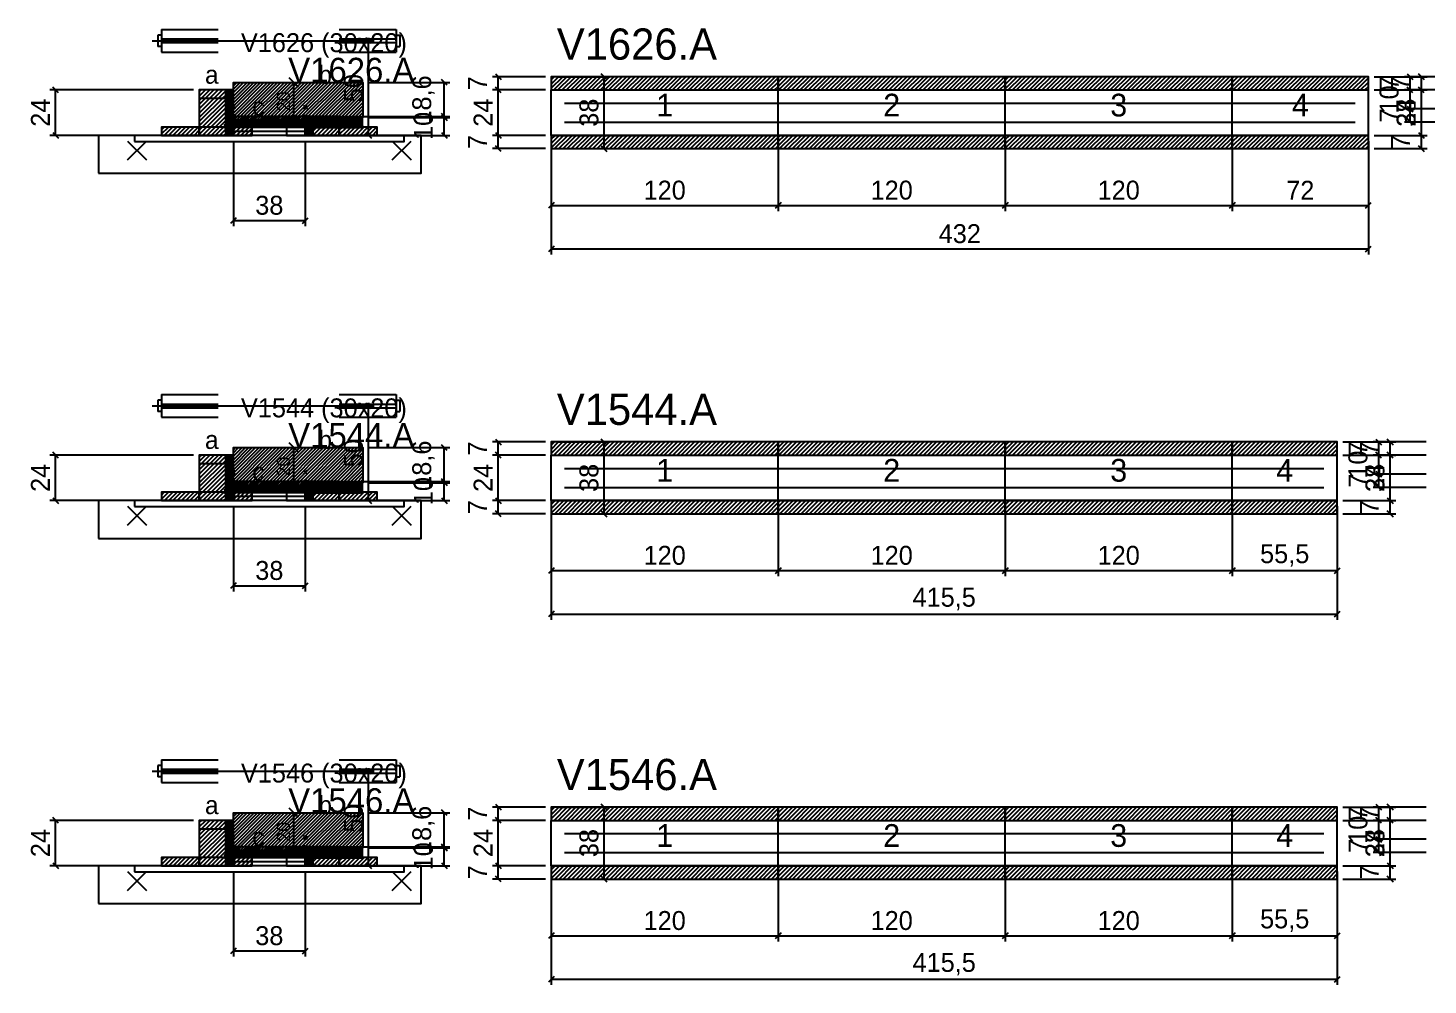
# Model space of a CAD drawing. Extents: x -9000 to 3070, y -8772 to 1250.
# Drawn here: x -69 to 672, y -7614 to -7108 of the extents above; entities that cross this region are included whole.
import ezdxf
from ezdxf.enums import TextEntityAlignment as Align

# ---------------------------------------------------------------- set-up
doc = ezdxf.new("R2010")
doc.units = 0
for name, color, linetype in [('5', 5, 'Continuous'), ('BARRA_ANCORAGEM', 126, 'Continuous'), ('barrote', 126, 'Continuous'), ('CONCRETO', 251, 'Continuous'), ('COTA', 241, 'Continuous'), ('Cota Seção (2x)', 241, 'Continuous'), ('detalhes', 7, 'Continuous'), ('Hachura', 251, 'Continuous'), ('HACHURACONCRETO', 251, 'Continuous'), ('Madeira', 126, 'Continuous'), ('NOMENCLATURA', 7, 'Continuous'), ('Painéis', 200, 'Continuous'), ('presilha', 224, 'Continuous'), ('SARR_2.2x7', 40, 'Continuous'), ('SARRAFO_2_2X7', 40, 'Continuous'), ('SCO-___-LAJ', 224, 'Continuous'), ('TENSOR', 224, 'Continuous'), ('Texto Seção', 7, 'Continuous')]:
    doc.layers.add(name, color=color, linetype=linetype)
doc.dimstyles.new('PAINEL', dxfattribs={"dimtxt": 10, "dimasz": 3, "dimexe": 3, "dimexo": 3, "dimgap": 3, "dimtad": 1, "dimblk": 'OBLIQUE', "dimblk1": 'OBLIQUE', "dimcen": 2.5, "dimclrd": 4, "dimclre": 4, "dimclrt": 240, "dimazin": 3, "dimtfac": 1, "dimtmove": 0, "dimatfit": 3})
doc.dimstyles.new('SECAO2X', dxfattribs={"dimtxt": 7, "dimasz": 5, "dimexe": 3, "dimexo": 3, "dimgap": 2, "dimtad": 3, "dimblk": 'OBLIQUE', "dimblk1": 'OBLIQUE', "dimcen": 2.5, "dimclrd": 4, "dimclre": 4, "dimclrt": 1, "dimazin": 3, "dimtfac": 1, "dimtmove": 0, "dimatfit": 3})

# ---------------------------------------------------------------- blocks, each defined once
blk = doc.blocks.new('PAR_ESQ')
for p, q in [((-1, -1), (1, 1)), ((-1, 1), (1, -1))]:
    blk.add_line(p, q)
blk = doc.blocks.new('PAR_FUNDO_ESQ')
for p, q in [((-1, -1), (1, 1)), ((-1, 1), (1, -1))]:
    blk.add_line(p, q)
blk = doc.blocks.new('PAR_FUNDO_DIR')
for p, q in [((-1, -1), (1, 1)), ((-1, 1), (1, -1))]:
    blk.add_line(p, q)
blk = doc.blocks.new('par_int_esq')
for p, q in [((-1, -1), (1, 1)), ((-1, 1), (1, -1))]:
    blk.add_line(p, q)
blk = doc.blocks.new('par_int_dir')
for p, q in [((-1, -1), (1, 1)), ((-1, 1), (1, -1))]:
    blk.add_line(p, q)
blk = doc.blocks.new('_OBLIQUE')
at = {"color": 0, "linetype": 'BYBLOCK'}
blk.add_line((-0.5, -0.5), (0.5, 0.5), dxfattribs=at)

msp = doc.modelspace()

# ---------------------------------------------------------------- hatches: boundary and pattern name
at = {"layer": 'COTA'}
h = msp.add_hatch(dxfattribs=at)
h.set_pattern_fill('ANSI31', scale=0.5)
h.paths.add_polyline_path([(208, -7141), (328, -7141), (328, -7134), (208, -7134)])
h = msp.add_hatch(dxfattribs=at)
h.set_pattern_fill('ANSI31', scale=0.5)
h.paths.add_polyline_path([(328, -7141), (448, -7141), (448, -7134), (328, -7134)])
h = msp.add_hatch(dxfattribs=at)
h.set_pattern_fill('ANSI31', scale=0.5)
h.paths.add_polyline_path([(448, -7141), (568, -7141), (568, -7134), (448, -7134)])
h = msp.add_hatch(dxfattribs=at)
h.set_pattern_fill('ANSI31', scale=0.5)
h.paths.add_polyline_path([(568, -7141), (640, -7141), (640, -7134), (568, -7134)])
h = msp.add_hatch(dxfattribs=at)
h.set_pattern_fill('ANSI31', scale=0.4)
h.paths.add_polyline_path([(40, -7157), (40, -7137), (108.5, -7137), (108.5, -7155.6), (78, -7155.6), (78, -7157)])
h = msp.add_hatch(dxfattribs=at)
h.set_pattern_fill('ANSI31', scale=0.5)
h.paths.add_polyline_path([(208, -7172), (328, -7172), (328, -7165), (208, -7165)])
h = msp.add_hatch(dxfattribs=at)
h.set_pattern_fill('ANSI31', scale=0.5)
h.paths.add_polyline_path([(328, -7172), (448, -7172), (448, -7165), (328, -7165)])
h = msp.add_hatch(dxfattribs=at)
h.set_pattern_fill('ANSI31', scale=0.5)
h.paths.add_polyline_path([(448, -7172), (568, -7172), (568, -7165), (448, -7165)])
h = msp.add_hatch(dxfattribs=at)
h.set_pattern_fill('ANSI31', scale=0.5)
h.paths.add_polyline_path([(568, -7172), (640, -7172), (640, -7165), (568, -7165)])
h = msp.add_hatch(dxfattribs=at)
h.set_pattern_fill('ANSI31', scale=0.4)
h.paths.add_polyline_path([(40, -7350), (40, -7330), (108.5, -7330), (108.5, -7348.6), (78, -7348.6), (78, -7350)])
h = msp.add_hatch(dxfattribs=at)
h.set_pattern_fill('ANSI31', scale=0.5)
h.paths.add_polyline_path([(208, -7334), (328, -7334), (328, -7327), (208, -7327)])
h = msp.add_hatch(dxfattribs=at)
h.set_pattern_fill('ANSI31', scale=0.5)
h.paths.add_polyline_path([(328, -7334), (448, -7334), (448, -7327), (328, -7327)])
h = msp.add_hatch(dxfattribs=at)
h.set_pattern_fill('ANSI31', scale=0.5)
h.paths.add_polyline_path([(448, -7334), (568, -7334), (568, -7327), (448, -7327)])
h = msp.add_hatch(dxfattribs=at)
h.set_pattern_fill('ANSI31', scale=0.5)
h.paths.add_polyline_path([(568, -7334), (623.5, -7334), (623.5, -7327), (568, -7327)])
h = msp.add_hatch(dxfattribs=at)
h.set_pattern_fill('ANSI31', scale=0.5)
h.paths.add_polyline_path([(208, -7365), (328, -7365), (328, -7358), (208, -7358)])
h = msp.add_hatch(dxfattribs=at)
h.set_pattern_fill('ANSI31', scale=0.5)
h.paths.add_polyline_path([(328, -7365), (448, -7365), (448, -7358), (328, -7358)])
h = msp.add_hatch(dxfattribs=at)
h.set_pattern_fill('ANSI31', scale=0.5)
h.paths.add_polyline_path([(448, -7365), (568, -7365), (568, -7358), (448, -7358)])
h = msp.add_hatch(dxfattribs=at)
h.set_pattern_fill('ANSI31', scale=0.5)
h.paths.add_polyline_path([(568, -7365), (623.5, -7365), (623.5, -7358), (568, -7358)])
h = msp.add_hatch(dxfattribs=at)
h.set_pattern_fill('ANSI31', scale=0.4)
h.paths.add_polyline_path([(40, -7543), (40, -7523), (108.5, -7523), (108.5, -7541.6), (78, -7541.6), (78, -7543)])
h = msp.add_hatch(dxfattribs=at)
h.set_pattern_fill('ANSI31', scale=0.5)
h.paths.add_polyline_path([(208, -7527), (328, -7527), (328, -7520), (208, -7520)])
h = msp.add_hatch(dxfattribs=at)
h.set_pattern_fill('ANSI31', scale=0.5)
h.paths.add_polyline_path([(328, -7527), (448, -7527), (448, -7520), (328, -7520)])
h = msp.add_hatch(dxfattribs=at)
h.set_pattern_fill('ANSI31', scale=0.5)
h.paths.add_polyline_path([(448, -7527), (568, -7527), (568, -7520), (448, -7520)])
h = msp.add_hatch(dxfattribs=at)
h.set_pattern_fill('ANSI31', scale=0.5)
h.paths.add_polyline_path([(568, -7527), (623.5, -7527), (623.5, -7520), (568, -7520)])
h = msp.add_hatch(dxfattribs=at)
h.set_pattern_fill('ANSI31', scale=0.5)
h.paths.add_polyline_path([(208, -7558), (328, -7558), (328, -7551), (208, -7551)])
h = msp.add_hatch(dxfattribs=at)
h.set_pattern_fill('ANSI31', scale=0.5)
h.paths.add_polyline_path([(328, -7558), (448, -7558), (448, -7551), (328, -7551)])
h = msp.add_hatch(dxfattribs=at)
h.set_pattern_fill('ANSI31', scale=0.5)
h.paths.add_polyline_path([(448, -7558), (568, -7558), (568, -7551), (448, -7551)])
h = msp.add_hatch(dxfattribs=at)
h.set_pattern_fill('ANSI31', scale=0.5)
h.paths.add_polyline_path([(568, -7558), (623.5, -7558), (623.5, -7551), (568, -7551)])
at = {"layer": 'Hachura'}
h = msp.add_hatch(dxfattribs=at)
h.set_pattern_fill('ANSI31', scale=0.5)
h.paths.add_polyline_path([(22, -7165), (36, -7165), (36, -7141), (22, -7141)])
h = msp.add_hatch(dxfattribs=at)
h.set_pattern_fill('ANSI31', scale=0.5)
h.paths.add_polyline_path([(22, -7145.4), (36, -7145.4), (36, -7141), (22, -7141)])
h = msp.add_hatch(dxfattribs=at)
h.set_pattern_fill('SOLID')
h.paths.add_polyline_path([(36, -7165), (40, -7165), (40, -7141), (36, -7141)])
h = msp.add_hatch(dxfattribs=at)
h.set_pattern_fill('SOLID')
h.paths.add_polyline_path([(78, -7165), (82, -7165), (82, -7155), (78, -7155)])
h = msp.add_hatch(dxfattribs=at)
h.set_pattern_fill('SOLID')
h.paths.add_polyline_path([(78, -7155), (108.5, -7155), (108.5, -7161), (78, -7161)])
h = msp.add_hatch(dxfattribs=at)
h.set_pattern_fill('ANSI31', scale=0.5)
h.paths.add_polyline_path([(82, -7165), (96, -7165), (96, -7155), (82, -7155)])
h = msp.add_hatch(dxfattribs=at)
h.set_pattern_fill('ANSI31', scale=0.5)
h.paths.add_polyline_path([(82, -7159.4), (96, -7159.4), (96, -7155), (82, -7155)])
h = msp.add_hatch(dxfattribs=at)
h.set_pattern_fill('ANSI31', scale=0.5)
h.paths.add_polyline_path([(2, -7165), (22, -7165), (22, -7160.6), (2, -7160.6)])
h = msp.add_hatch(dxfattribs=at)
h.set_pattern_fill('SOLID')
h.paths.add_polyline_path([(40, -7160.6), (78, -7160.6), (78, -7157), (40, -7157)])
h = msp.add_hatch(dxfattribs=at)
h.set_pattern_fill('ANSI31', scale=0.5)
h.paths.add_polyline_path([(40, -7165), (50, -7165), (50, -7160.6), (40, -7160.6)])
h = msp.add_hatch(dxfattribs=at)
h.set_pattern_fill('ANSI31', scale=0.5)
h.paths.add_polyline_path([(96, -7165), (116, -7165), (116, -7160.6), (96, -7160.6)])
h = msp.add_hatch(dxfattribs=at)
h.set_pattern_fill('ANSI31', scale=0.5)
h.paths.add_polyline_path([(22, -7358), (36, -7358), (36, -7334), (22, -7334)])
h = msp.add_hatch(dxfattribs=at)
h.set_pattern_fill('ANSI31', scale=0.5)
h.paths.add_polyline_path([(22, -7338.4), (36, -7338.4), (36, -7334), (22, -7334)])
h = msp.add_hatch(dxfattribs=at)
h.set_pattern_fill('SOLID')
h.paths.add_polyline_path([(36, -7358), (40, -7358), (40, -7334), (36, -7334)])
h = msp.add_hatch(dxfattribs=at)
h.set_pattern_fill('SOLID')
h.paths.add_polyline_path([(78, -7358), (82, -7358), (82, -7348), (78, -7348)])
h = msp.add_hatch(dxfattribs=at)
h.set_pattern_fill('SOLID')
h.paths.add_polyline_path([(78, -7348), (108.5, -7348), (108.5, -7354), (78, -7354)])
h = msp.add_hatch(dxfattribs=at)
h.set_pattern_fill('ANSI31', scale=0.5)
h.paths.add_polyline_path([(82, -7358), (96, -7358), (96, -7348), (82, -7348)])
h = msp.add_hatch(dxfattribs=at)
h.set_pattern_fill('ANSI31', scale=0.5)
h.paths.add_polyline_path([(82, -7352.4), (96, -7352.4), (96, -7348), (82, -7348)])
h = msp.add_hatch(dxfattribs=at)
h.set_pattern_fill('ANSI31', scale=0.5)
h.paths.add_polyline_path([(2, -7358), (22, -7358), (22, -7353.6), (2, -7353.6)])
h = msp.add_hatch(dxfattribs=at)
h.set_pattern_fill('SOLID')
h.paths.add_polyline_path([(40, -7353.6), (78, -7353.6), (78, -7350), (40, -7350)])
h = msp.add_hatch(dxfattribs=at)
h.set_pattern_fill('ANSI31', scale=0.5)
h.paths.add_polyline_path([(40, -7358), (50, -7358), (50, -7353.6), (40, -7353.6)])
h = msp.add_hatch(dxfattribs=at)
h.set_pattern_fill('ANSI31', scale=0.5)
h.paths.add_polyline_path([(96, -7358), (116, -7358), (116, -7353.6), (96, -7353.6)])
h = msp.add_hatch(dxfattribs=at)
h.set_pattern_fill('ANSI31', scale=0.5)
h.paths.add_polyline_path([(22, -7551), (36, -7551), (36, -7527), (22, -7527)])
h = msp.add_hatch(dxfattribs=at)
h.set_pattern_fill('ANSI31', scale=0.5)
h.paths.add_polyline_path([(22, -7531.4), (36, -7531.4), (36, -7527), (22, -7527)])
h = msp.add_hatch(dxfattribs=at)
h.set_pattern_fill('SOLID')
h.paths.add_polyline_path([(36, -7551), (40, -7551), (40, -7527), (36, -7527)])
h = msp.add_hatch(dxfattribs=at)
h.set_pattern_fill('SOLID')
h.paths.add_polyline_path([(78, -7551), (82, -7551), (82, -7541), (78, -7541)])
h = msp.add_hatch(dxfattribs=at)
h.set_pattern_fill('SOLID')
h.paths.add_polyline_path([(78, -7541), (108.5, -7541), (108.5, -7547), (78, -7547)])
h = msp.add_hatch(dxfattribs=at)
h.set_pattern_fill('ANSI31', scale=0.5)
h.paths.add_polyline_path([(82, -7551), (96, -7551), (96, -7541), (82, -7541)])
h = msp.add_hatch(dxfattribs=at)
h.set_pattern_fill('ANSI31', scale=0.5)
h.paths.add_polyline_path([(82, -7545.4), (96, -7545.4), (96, -7541), (82, -7541)])
h = msp.add_hatch(dxfattribs=at)
h.set_pattern_fill('ANSI31', scale=0.5)
h.paths.add_polyline_path([(2, -7551), (22, -7551), (22, -7546.6), (2, -7546.6)])
h = msp.add_hatch(dxfattribs=at)
h.set_pattern_fill('SOLID')
h.paths.add_polyline_path([(40, -7546.6), (78, -7546.6), (78, -7543), (40, -7543)])
h = msp.add_hatch(dxfattribs=at)
h.set_pattern_fill('ANSI31', scale=0.5)
h.paths.add_polyline_path([(40, -7551), (50, -7551), (50, -7546.6), (40, -7546.6)])
h = msp.add_hatch(dxfattribs=at)
h.set_pattern_fill('ANSI31', scale=0.5)
h.paths.add_polyline_path([(96, -7551), (116, -7551), (116, -7546.6), (96, -7546.6)])
at = {"layer": 'HACHURACONCRETO'}
h = msp.add_hatch(dxfattribs=at)
h.set_pattern_fill('ANSI31', scale=0.3)
h.paths.add_polyline_path([(40, -7160.6), (78, -7160.6), (78, -7155), (40, -7155)])
h = msp.add_hatch(dxfattribs=at)
h.set_pattern_fill('ANSI31', scale=0.3)
h.paths.add_polyline_path([(40, -7353.6), (78, -7353.6), (78, -7348), (40, -7348)])
h = msp.add_hatch(dxfattribs=at)
h.set_pattern_fill('ANSI31', scale=0.3)
h.paths.add_polyline_path([(40, -7546.6), (78, -7546.6), (78, -7541), (40, -7541)])

# ---------------------------------------------------------------- linework, layer by layer
for p, q in [((2, -7109), (32, -7109)), ((2, -7109), (2, -7121)), ((96, -7109), (126, -7109)), ((126, -7109), (126, -7121)), ((0, -7112), (0, -7118)), ((2, -7112), (0, -7112)), ((2, -7118), (0, -7118)), ((2, -7114), (32, -7114)), ((2, -7116), (32, -7116)), ((96, -7114), (126, -7114)), ((96, -7116), (126, -7116)), ((126, -7112), (128, -7112)), ((126, -7118), (128, -7118)), ((128, -7112), (128, -7118)), ((2, -7121), (32, -7121)), ((96, -7121), (126, -7121)), ((2, -7302), (32, -7302)), ((2, -7302), (2, -7314)), ((96, -7302), (126, -7302)), ((126, -7302), (126, -7314)), ((0, -7305), (0, -7311)), ((2, -7305), (0, -7305)), ((2, -7311), (0, -7311)), ((2, -7307), (32, -7307)), ((2, -7309), (32, -7309)), ((96, -7307), (126, -7307)), ((96, -7309), (126, -7309)), ((126, -7305), (128, -7305)), ((126, -7311), (128, -7311)), ((128, -7305), (128, -7311)), ((2, -7314), (32, -7314)), ((96, -7314), (126, -7314)), ((2, -7495), (32, -7495)), ((2, -7495), (2, -7507)), ((96, -7495), (126, -7495)), ((126, -7495), (126, -7507)), ((0, -7498), (0, -7504)), ((2, -7498), (0, -7498)), ((2, -7504), (0, -7504)), ((2, -7500), (32, -7500)), ((2, -7502), (32, -7502)), ((96, -7500), (126, -7500)), ((96, -7502), (126, -7502)), ((126, -7498), (128, -7498)), ((126, -7504), (128, -7504)), ((128, -7498), (128, -7504)), ((2, -7507), (32, -7507)), ((96, -7507), (126, -7507))]:
    msp.add_line(p, q)
at = {"layer": 'BARRA_ANCORAGEM'}
for p, q in [((40, -7157.3), (78, -7157.3)), ((40, -7159.3), (40, -7157.3)), ((40, -7159.3), (78, -7159.3)), ((40, -7160.7), (78, -7160.7)), ((40, -7162.7), (40, -7160.7)), ((40, -7162.7), (78, -7162.7)), ((78, -7159.3), (78, -7157.3)), ((78, -7162.7), (78, -7160.7)), ((40, -7350.3), (78, -7350.3)), ((40, -7352.3), (40, -7350.3)), ((40, -7352.3), (78, -7352.3)), ((40, -7353.7), (78, -7353.7)), ((40, -7355.7), (40, -7353.7)), ((40, -7355.7), (78, -7355.7)), ((78, -7352.3), (78, -7350.3)), ((78, -7355.7), (78, -7353.7)), ((40, -7543.3), (78, -7543.3)), ((40, -7545.3), (40, -7543.3)), ((40, -7545.3), (78, -7545.3)), ((40, -7546.7), (78, -7546.7)), ((40, -7548.7), (40, -7546.7)), ((78, -7545.3), (78, -7543.3)), ((78, -7548.7), (78, -7546.7)), ((40, -7548.7), (78, -7548.7))]:
    msp.add_line(p, q, dxfattribs=at)
at = {"layer": 'barrote'}
for points in [[(-31.25, -7185), (139.25, -7185), (139.25, -7165), (-31.25, -7165)], [(-31.25, -7378), (139.25, -7378), (139.25, -7358), (-31.25, -7358)], [(-31.25, -7571), (139.25, -7571), (139.25, -7551), (-31.25, -7551)]]:
    msp.add_lwpolyline(points, close=True, dxfattribs=at)
at = {"layer": 'CONCRETO'}
for points in [[(40, -7157), (40, -7137), (108.5, -7137), (108.5, -7155.6), (78, -7155.6), (78, -7157)], [(40, -7350), (40, -7330), (108.5, -7330), (108.5, -7348.6), (78, -7348.6), (78, -7350)], [(40, -7543), (40, -7523), (108.5, -7523), (108.5, -7541.6), (78, -7541.6), (78, -7543)]]:
    msp.add_lwpolyline(points, close=True, dxfattribs=at)
at = {"layer": 'HACHURACONCRETO'}
for points in [[(40, -7160.6), (78, -7160.6), (78, -7155), (40, -7155)], [(40, -7353.6), (78, -7353.6), (78, -7348), (40, -7348)], [(40, -7546.6), (78, -7546.6), (78, -7541), (40, -7541)]]:
    msp.add_lwpolyline(points, close=True, dxfattribs=at)
at = {"layer": 'Madeira'}
for points in [[(22, -7165), (36, -7165), (36, -7141), (22, -7141)], [(22, -7145.4), (36, -7145.4), (36, -7141), (22, -7141)], [(82, -7165), (96, -7165), (96, -7155), (82, -7155)], [(82, -7159.4), (96, -7159.4), (96, -7155), (82, -7155)], [(2, -7165), (22, -7165), (22, -7160.6), (2, -7160.6)], [(22, -7165), (36, -7165), (36, -7160.6), (22, -7160.6)], [(40, -7165), (50, -7165), (50, -7160.6), (40, -7160.6)], [(68, -7165), (78, -7165), (78, -7160.6), (68, -7160.6)], [(96, -7165), (116, -7165), (116, -7160.6), (96, -7160.6)], [(22, -7358), (36, -7358), (36, -7334), (22, -7334)], [(22, -7338.4), (36, -7338.4), (36, -7334), (22, -7334)], [(82, -7358), (96, -7358), (96, -7348), (82, -7348)], [(82, -7352.4), (96, -7352.4), (96, -7348), (82, -7348)], [(2, -7358), (22, -7358), (22, -7353.6), (2, -7353.6)], [(22, -7358), (36, -7358), (36, -7353.6), (22, -7353.6)], [(40, -7358), (50, -7358), (50, -7353.6), (40, -7353.6)], [(68, -7358), (78, -7358), (78, -7353.6), (68, -7353.6)], [(96, -7358), (116, -7358), (116, -7353.6), (96, -7353.6)], [(22, -7551), (36, -7551), (36, -7527), (22, -7527)], [(22, -7531.4), (36, -7531.4), (36, -7527), (22, -7527)], [(82, -7551), (96, -7551), (96, -7541), (82, -7541)], [(82, -7545.4), (96, -7545.4), (96, -7541), (82, -7541)], [(2, -7551), (22, -7551), (22, -7546.6), (2, -7546.6)], [(22, -7551), (36, -7551), (36, -7546.6), (22, -7546.6)], [(40, -7551), (50, -7551), (50, -7546.6), (40, -7546.6)], [(68, -7551), (78, -7551), (78, -7546.6), (68, -7546.6)], [(96, -7551), (116, -7551), (116, -7546.6), (96, -7546.6)]]:
    msp.add_lwpolyline(points, close=True, dxfattribs=at)
at = {"layer": 'Painéis'}
for p, q in [((208, -7141), (328, -7141)), ((208, -7165), (208, -7141)), ((328, -7165), (328, -7141)), ((328, -7165), (328, -7141)), ((328, -7141), (448, -7141)), ((328, -7165), (328, -7141)), ((448, -7165), (448, -7141)), ((448, -7165), (448, -7141)), ((448, -7141), (568, -7141)), ((448, -7165), (448, -7141)), ((568, -7165), (568, -7141)), ((568, -7165), (568, -7141)), ((568, -7141), (640, -7141)), ((568, -7165), (568, -7141)), ((640, -7165), (640, -7141)), ((208, -7165), (328, -7165)), ((328, -7165), (448, -7165)), ((448, -7165), (568, -7165)), ((568, -7165), (640, -7165)), ((208, -7334), (328, -7334)), ((208, -7358), (208, -7334)), ((328, -7358), (328, -7334)), ((328, -7358), (328, -7334)), ((328, -7334), (448, -7334)), ((328, -7358), (328, -7334)), ((448, -7358), (448, -7334)), ((448, -7358), (448, -7334)), ((448, -7334), (568, -7334)), ((448, -7358), (448, -7334)), ((568, -7358), (568, -7334)), ((568, -7358), (568, -7334)), ((568, -7334), (623.5, -7334)), ((568, -7358), (568, -7334)), ((623.5, -7358), (623.5, -7334)), ((208, -7358), (328, -7358)), ((328, -7358), (448, -7358)), ((448, -7358), (568, -7358)), ((568, -7358), (623.5, -7358)), ((208, -7527), (328, -7527)), ((208, -7551), (208, -7527)), ((328, -7551), (328, -7527)), ((328, -7551), (328, -7527)), ((328, -7527), (448, -7527)), ((328, -7551), (328, -7527)), ((448, -7551), (448, -7527)), ((448, -7551), (448, -7527)), ((448, -7527), (568, -7527)), ((448, -7551), (448, -7527)), ((568, -7551), (568, -7527)), ((568, -7551), (568, -7527)), ((568, -7527), (623.5, -7527)), ((568, -7551), (568, -7527)), ((623.5, -7551), (623.5, -7527)), ((208, -7551), (328, -7551)), ((328, -7551), (448, -7551)), ((448, -7551), (568, -7551)), ((568, -7551), (623.5, -7551))]:
    msp.add_line(p, q, dxfattribs=at)
for points in [[(36, -7165), (40, -7165), (40, -7141), (36, -7141)], [(78, -7165), (82, -7165), (82, -7155), (78, -7155)], [(78, -7155), (108.5, -7155), (108.5, -7155.6), (78, -7155.6)], [(40, -7160.6), (78, -7160.6), (78, -7157), (40, -7157)], [(36, -7358), (40, -7358), (40, -7334), (36, -7334)], [(78, -7358), (82, -7358), (82, -7348), (78, -7348)], [(78, -7348), (108.5, -7348), (108.5, -7348.6), (78, -7348.6)], [(40, -7353.6), (78, -7353.6), (78, -7350), (40, -7350)], [(36, -7551), (40, -7551), (40, -7527), (36, -7527)], [(78, -7551), (82, -7551), (82, -7541), (78, -7541)], [(78, -7541), (108.5, -7541), (108.5, -7541.6), (78, -7541.6)], [(40, -7546.6), (78, -7546.6), (78, -7543), (40, -7543)]]:
    msp.add_lwpolyline(points, close=True, dxfattribs=at)
at = {"layer": 'presilha'}
for p, q in [((-16, -7178), (-6, -7168)), ((-16, -7168), (-6, -7178)), ((124, -7178), (134, -7168)), ((124, -7168), (134, -7178)), ((-16, -7371), (-6, -7361)), ((-16, -7361), (-6, -7371)), ((124, -7371), (134, -7361)), ((124, -7361), (134, -7371)), ((-16, -7564), (-6, -7554)), ((-16, -7554), (-6, -7564)), ((124, -7564), (134, -7554)), ((124, -7554), (134, -7564))]:
    msp.add_line(p, q, dxfattribs=at)
at = {"layer": 'SARR_2.2x7'}
for points in [[(215, -7148), (328, -7148)], [(215, -7148), (328, -7148)], [(328, -7148), (448, -7148)], [(328, -7148), (448, -7148)], [(448, -7148), (568, -7148)], [(448, -7148), (568, -7148)], [(568, -7148), (633, -7148)], [(568, -7148), (633, -7148)], [(215, -7158), (328, -7158)], [(215, -7158), (328, -7158)], [(328, -7158), (448, -7158)], [(328, -7158), (448, -7158)], [(448, -7158), (568, -7158)], [(448, -7158), (568, -7158)], [(568, -7158), (633, -7158)], [(568, -7158), (633, -7158)], [(215, -7341), (328, -7341)], [(215, -7341), (328, -7341)], [(328, -7341), (448, -7341)], [(328, -7341), (448, -7341)], [(448, -7341), (568, -7341)], [(448, -7341), (568, -7341)], [(568, -7341), (616.5, -7341)], [(568, -7341), (616.5, -7341)], [(215, -7351), (328, -7351)], [(215, -7351), (328, -7351)], [(328, -7351), (448, -7351)], [(328, -7351), (448, -7351)], [(448, -7351), (568, -7351)], [(448, -7351), (568, -7351)], [(568, -7351), (616.5, -7351)], [(568, -7351), (616.5, -7351)], [(215, -7534), (328, -7534)], [(215, -7534), (328, -7534)], [(328, -7534), (448, -7534)], [(328, -7534), (448, -7534)], [(448, -7534), (568, -7534)], [(448, -7534), (568, -7534)], [(568, -7534), (616.5, -7534)], [(568, -7534), (616.5, -7534)], [(215, -7544), (328, -7544)], [(215, -7544), (328, -7544)], [(328, -7544), (448, -7544)], [(328, -7544), (448, -7544)], [(448, -7544), (568, -7544)], [(448, -7544), (568, -7544)], [(568, -7544), (616.5, -7544)], [(568, -7544), (616.5, -7544)]]:
    msp.add_lwpolyline(points, dxfattribs=at)
at = {"layer": 'SARRAFO_2_2X7'}
for p, q in [((36, -7150.2), (36, -7145.8)), ((36, -7145.8), (40, -7145.8)), ((40, -7150.2), (40, -7145.8)), ((36, -7150.2), (40, -7150.2)), ((36, -7160.2), (36, -7155.8)), ((36, -7155.8), (40, -7155.8)), ((40, -7160.2), (40, -7155.8)), ((36, -7160.2), (40, -7160.2)), ((78, -7162.2), (78, -7157.8)), ((78, -7157.8), (82, -7157.8)), ((78, -7162.2), (82, -7162.2)), ((82, -7162.2), (82, -7157.8)), ((36, -7343.2), (36, -7338.8)), ((36, -7338.8), (40, -7338.8)), ((40, -7343.2), (40, -7338.8)), ((36, -7343.2), (40, -7343.2)), ((36, -7353.2), (36, -7348.8)), ((36, -7348.8), (40, -7348.8)), ((40, -7353.2), (40, -7348.8)), ((36, -7353.2), (40, -7353.2)), ((78, -7355.2), (78, -7350.8)), ((78, -7350.8), (82, -7350.8)), ((78, -7355.2), (82, -7355.2)), ((82, -7355.2), (82, -7350.8)), ((36, -7536.2), (36, -7531.8)), ((36, -7531.8), (40, -7531.8)), ((40, -7536.2), (40, -7531.8)), ((36, -7536.2), (40, -7536.2)), ((36, -7546.2), (36, -7541.8)), ((36, -7541.8), (40, -7541.8)), ((36, -7546.2), (40, -7546.2)), ((40, -7546.2), (40, -7541.8)), ((78, -7548.2), (78, -7543.8)), ((78, -7543.8), (82, -7543.8)), ((78, -7548.2), (82, -7548.2)), ((82, -7548.2), (82, -7543.8))]:
    msp.add_line(p, q, dxfattribs=at)
at = {"layer": 'SCO-___-LAJ'}
for points in [[(208, -7141), (328, -7141), (328, -7134), (208, -7134)], [(328, -7141), (448, -7141), (448, -7134), (328, -7134)], [(448, -7141), (568, -7141), (568, -7134), (448, -7134)], [(568, -7141), (640, -7141), (640, -7134), (568, -7134)], [(-12.25, -7168.2), (130.25, -7168.2), (130.25, -7165), (-12.25, -7165)], [(208, -7172), (328, -7172), (328, -7165), (208, -7165)], [(328, -7172), (448, -7172), (448, -7165), (328, -7165)], [(448, -7172), (568, -7172), (568, -7165), (448, -7165)], [(568, -7172), (640, -7172), (640, -7165), (568, -7165)], [(208, -7334), (328, -7334), (328, -7327), (208, -7327)], [(328, -7334), (448, -7334), (448, -7327), (328, -7327)], [(448, -7334), (568, -7334), (568, -7327), (448, -7327)], [(568, -7334), (623.5, -7334), (623.5, -7327), (568, -7327)], [(-12.25, -7361.2), (130.25, -7361.2), (130.25, -7358), (-12.25, -7358)], [(208, -7365), (328, -7365), (328, -7358), (208, -7358)], [(328, -7365), (448, -7365), (448, -7358), (328, -7358)], [(448, -7365), (568, -7365), (568, -7358), (448, -7358)], [(568, -7365), (623.5, -7365), (623.5, -7358), (568, -7358)], [(208, -7527), (328, -7527), (328, -7520), (208, -7520)], [(328, -7527), (448, -7527), (448, -7520), (328, -7520)], [(448, -7527), (568, -7527), (568, -7520), (448, -7520)], [(568, -7527), (623.5, -7527), (623.5, -7520), (568, -7520)], [(-12.25, -7554.2), (130.25, -7554.2), (130.25, -7551), (-12.25, -7551)], [(208, -7558), (328, -7558), (328, -7551), (208, -7551)], [(328, -7558), (448, -7558), (448, -7551), (328, -7551)], [(448, -7558), (568, -7558), (568, -7551), (448, -7551)], [(568, -7558), (623.5, -7558), (623.5, -7551), (568, -7551)]]:
    msp.add_lwpolyline(points, close=True, dxfattribs=at)
at = {"layer": 'TENSOR'}
for p, q in [((-3, -7115), (106.5, -7115)), ((-3, -7308), (106.5, -7308)), ((-3, -7501), (106.5, -7501))]:
    msp.add_line(p, q, dxfattribs=at)

# ---------------------------------------------------------------- block references
at = {"layer": 'Painéis'}
for name, p in [('par_int_esq', (40, -7150)), ('PAR_FUNDO_ESQ', (40, -7155)), ('par_int_dir', (78, -7150)), ('PAR_FUNDO_DIR', (78, -7155)), ('PAR_ESQ', (36, -7160)), ('par_int_esq', (40, -7343)), ('PAR_FUNDO_ESQ', (40, -7348)), ('par_int_dir', (78, -7343)), ('PAR_FUNDO_DIR', (78, -7348)), ('PAR_ESQ', (36, -7353)), ('par_int_esq', (40, -7536)), ('PAR_FUNDO_ESQ', (40, -7541)), ('par_int_dir', (78, -7536)), ('PAR_FUNDO_DIR', (78, -7541)), ('PAR_ESQ', (36, -7546))]:
    msp.add_blockref(name, p, dxfattribs=at)

# ---------------------------------------------------------------- texts
at = {"layer": '5'}
for s, p in [('1', (268, -7149)), ('2', (388, -7149)), ('3', (508, -7149)), ('4', (604, -7149)), ('1', (268, -7342)), ('2', (388, -7342)), ('3', (508, -7342)), ('4', (595.75, -7342)), ('1', (268, -7535)), ('2', (388, -7535)), ('3', (508, -7535)), ('4', (595.75, -7535))]:
    msp.add_text(s, height=12, dxfattribs=at).set_placement(p, align=Align.MIDDLE_CENTER)
at = {"layer": 'detalhes'}
for s, p in [('a', (25, -7137.7)), ('b', (85, -7137.7)), ('c', (50, -7154.5)), ('a', (25, -7330.7)), ('b', (85, -7330.7)), ('c', (50, -7347.5)), ('a', (25, -7523.7)), ('b', (85, -7523.7)), ('c', (50, -7540.5))]:
    msp.add_text(s, height=9.6, dxfattribs=at).set_placement(p)
at = {"layer": 'NOMENCLATURA'}
for s, p in [('V1626.A', (211, -7125)), ('V1544.A', (211, -7318)), ('V1546.A', (211, -7511))]:
    msp.add_text(s, height=16.5, dxfattribs=at).set_placement(p)
at = {"layer": 'Texto Seção'}
for s, height, p in [('V1626 (30x20)', 10, (44, -7121)), ('V1626.A', 13, (69, -7137)), ('V1544 (30x20)', 10, (44, -7314)), ('V1544.A', 13, (69, -7330)), ('V1546 (30x20)', 10, (44, -7507)), ('V1546.A', 13, (69, -7523))]:
    msp.add_text(s, height=height, dxfattribs=at).set_placement(p)

# ---------------------------------------------------------------- dimensions: what is measured, and where the dimension line sits
at = {"layer": 'COTA'}
for base, p1, p2 in [((111.5, -7165), (96, -7165), (96, -7115)), ((151.5, -7155.6), (108.5, -7155.6), (108.5, -7137)), ((180, -7141), (208, -7141), (208, -7134)), ((236, -7172), (208, -7172), (208, -7134)), ((668, -7172), (640, -7172), (640, -7134)), ((668, -7141), (640, -7141), (640, -7134)), ((662, -7141), (690, -7141), (690, -7134)), ((-54, -7165), (2, -7165), (22, -7141)), ((180, -7165), (208, -7165), (208, -7141)), ((668, -7165), (640, -7165), (640, -7141)), ((662, -7151), (690, -7151), (690, -7141)), ((151.5, -7165), (96, -7165), (96, -7155)), ((662, -7158), (690, -7158), (690, -7151)), ((180, -7172), (208, -7172), (208, -7165)), ((668, -7172), (640, -7172), (640, -7165)), ((111.5, -7358), (96, -7358), (96, -7308)), ((151.5, -7348.6), (108.5, -7348.6), (108.5, -7330)), ((180, -7334), (208, -7334), (208, -7327)), ((236, -7365), (208, -7365), (208, -7327)), ((651.5, -7365), (623.5, -7365), (623.5, -7327)), ((651.5, -7334), (623.5, -7334), (623.5, -7327)), ((645.5, -7334), (673.5, -7334), (673.5, -7327)), ((-54, -7358), (2, -7358), (22, -7334)), ((180, -7358), (208, -7358), (208, -7334)), ((651.5, -7358), (623.5, -7358), (623.5, -7334)), ((645.5, -7344), (673.5, -7344), (673.5, -7334)), ((151.5, -7358), (96, -7358), (96, -7348)), ((645.5, -7351), (673.5, -7351), (673.5, -7344)), ((180, -7365), (208, -7365), (208, -7358)), ((651.5, -7365), (623.5, -7365), (623.5, -7358)), ((111.5, -7551), (96, -7551), (96, -7501)), ((180, -7527), (208, -7527), (208, -7520)), ((236, -7558), (208, -7558), (208, -7520)), ((651.5, -7558), (623.5, -7558), (623.5, -7520)), ((651.5, -7527), (623.5, -7527), (623.5, -7520)), ((645.5, -7527), (673.5, -7527), (673.5, -7520)), ((-54, -7551), (2, -7551), (22, -7527)), ((151.5, -7541.6), (108.5, -7541.6), (108.5, -7523)), ((180, -7551), (208, -7551), (208, -7527)), ((651.5, -7551), (623.5, -7551), (623.5, -7527)), ((645.5, -7537), (673.5, -7537), (673.5, -7527)), ((151.5, -7551), (96, -7551), (96, -7541)), ((645.5, -7544), (673.5, -7544), (673.5, -7537)), ((180, -7558), (208, -7558), (208, -7551)), ((651.5, -7558), (623.5, -7558), (623.5, -7551))]:
    msp.add_linear_dim(base=base, p1=p1, p2=p2, angle=90, dimstyle='PAINEL', dxfattribs=at).render()
for base, p1, p2 in [((40, -7210), (40, -7165), (78, -7165)), ((208, -7202), (208, -7165), (328, -7165)), ((208, -7225), (208, -7165), (640, -7165)), ((328, -7202), (328, -7165), (448, -7165)), ((448, -7202), (448, -7165), (568, -7165)), ((568, -7202), (568, -7165), (640, -7165)), ((40, -7403), (40, -7358), (78, -7358)), ((208, -7395), (208, -7358), (328, -7358)), ((208, -7418), (208, -7358), (623.5, -7358)), ((328, -7395), (328, -7358), (448, -7358)), ((448, -7395), (448, -7358), (568, -7358)), ((568, -7395), (568, -7358), (623.5, -7358)), ((40, -7596), (40, -7551), (78, -7551)), ((208, -7588), (208, -7551), (328, -7551)), ((208, -7611), (208, -7551), (623.5, -7551)), ((328, -7588), (328, -7551), (448, -7551)), ((448, -7588), (448, -7551), (568, -7551)), ((568, -7588), (568, -7551), (623.5, -7551))]:
    msp.add_linear_dim(base=base, p1=p1, p2=p2, dimstyle='PAINEL', dxfattribs=at).render()
at = {"layer": 'Cota Seção (2x)'}
for base, p1, p2 in [((72, -7157), (40, -7157), (40, -7137)), ((72, -7350), (40, -7350), (40, -7330)), ((72, -7543), (40, -7543), (40, -7523))]:
    msp.add_linear_dim(base=base, p1=p1, p2=p2, angle=90, dimstyle='SECAO2X', dxfattribs=at).render()

doc.saveas('drawing.dxf')
